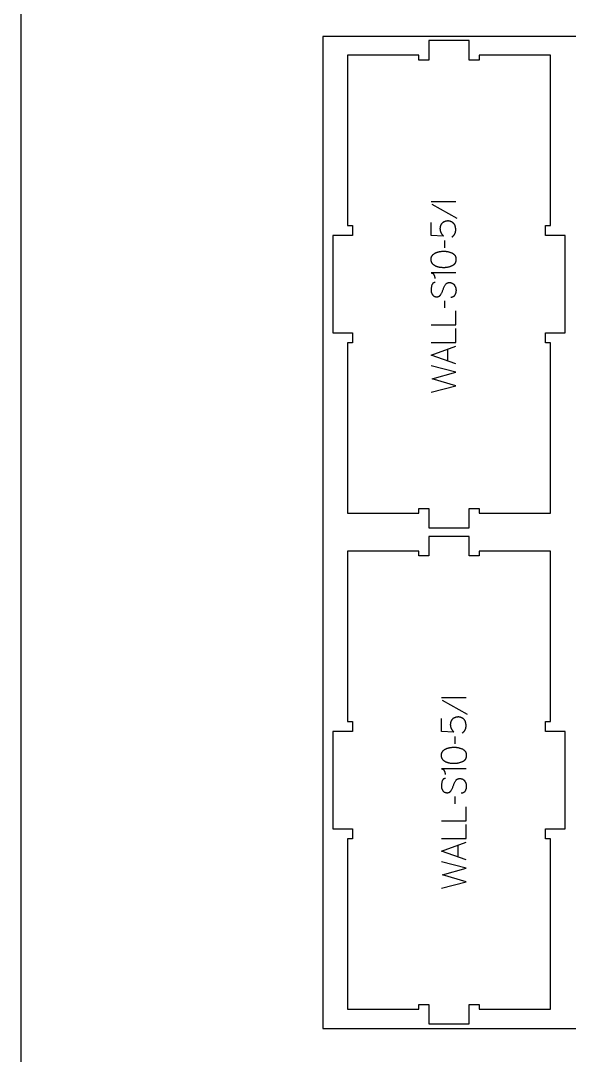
# Model space of a CAD drawing. Extents: x -7518 to -4335, y -10461 to -4867.
# Drawn here: x -7518 to -6843, y -6824 to -5552 of the extents above; entities that cross this region are included whole.
import ezdxf

# ---------------------------------------------------------------- set-up
doc = ezdxf.new("R2010")
doc.units = 0
for name, color, linetype in [('0_SHEET_SPRUCEPLY_2440X122', 1, 'CONTINUOUS'), ('1_ANYTOOL_1MMDEEP_LABELS_S', 2, 'CONTINUOUS'), ('4_ANYTOOL_CUTTHROUGH_OUTSI', 5, 'CONTINUOUS'), ('DONOTCUT', 18, 'CONTINUOUS')]:
    doc.layers.add(name, color=color, linetype=linetype)

msp = doc.modelspace()

# ---------------------------------------------------------------- linework, layer by layer
at = {"layer": '0_SHEET_SPRUCEPLY_2440X122'}
msp.add_lwpolyline([(-7146.3, -5571.2), (-7146.3, -6791.2), (-4706.3, -6791.2), (-4706.3, -5571.2)], close=True, dxfattribs=at)
at = {"layer": '1_ANYTOOL_1MMDEEP_LABELS_S'}
for points in [[(-7012.9, -5773.9), (-6982.9, -5773.9)], [(-7012.4, -5777.5), (-6981.6, -5794.6)], [(-6987.6, -5817.8), (-6987.3, -5817.6), (-6987, -5817.4), (-6986.8, -5817.2), (-6986.5, -5817), (-6986.3, -5816.7), (-6986, -5816.5), (-6985.8, -5816.3), (-6985.5, -5816), (-6985.3, -5815.8), (-6985.1, -5815.5), (-6984.9, -5815.3), (-6984.7, -5815), (-6984.5, -5814.8), (-6984.4, -5814.5), (-6984.2, -5814.2), (-6984.1, -5813.9), (-6983.9, -5813.7), (-6983.8, -5813.4), (-6983.7, -5813.1), (-6983.5, -5812.8), (-6983.4, -5812.5), (-6983.3, -5812.2), (-6983.2, -5811.9), (-6983.2, -5811.5), (-6983.1, -5811.2), (-6983, -5810.9), (-6983, -5810.6), (-6982.9, -5810.2), (-6982.9, -5809.9), (-6982.9, -5809.6), (-6982.9, -5809.2), (-6982.9, -5808.9), (-6982.9, -5808.5), (-6982.9, -5808), (-6982.9, -5807.6), (-6982.9, -5807.2), (-6983, -5806.9), (-6983, -5806.5), (-6983.1, -5806.1), (-6983.1, -5805.7), (-6983.2, -5805.4), (-6983.3, -5805), (-6983.4, -5804.7), (-6983.5, -5804.3), (-6983.6, -5804), (-6983.7, -5803.7), (-6983.8, -5803.3), (-6983.9, -5803), (-6984, -5802.9), (-6984.1, -5802.7), (-6984.1, -5802.6), (-6984.2, -5802.4), (-6984.3, -5802.3), (-6984.4, -5802.1), (-6984.5, -5802), (-6984.6, -5801.8), (-6984.7, -5801.7), (-6984.8, -5801.5), (-6984.9, -5801.4), (-6985, -5801.3), (-6985.1, -5801.1), (-6985.3, -5801), (-6985.4, -5800.9), (-6985.5, -5800.8), (-6985.6, -5800.6), (-6985.8, -5800.5), (-6985.9, -5800.4), (-6986.1, -5800.3), (-6986.2, -5800.1), (-6986.4, -5800), (-6986.5, -5799.9), (-6986.7, -5799.8), (-6986.9, -5799.7), (-6987.1, -5799.6), (-6987.2, -5799.5), (-6987.4, -5799.4), (-6987.8, -5799.2), (-6988.2, -5799), (-6988.4, -5798.9), (-6988.7, -5798.7), (-6988.9, -5798.6), (-6989.2, -5798.6), (-6989.4, -5798.5), (-6989.6, -5798.4), (-6989.9, -5798.3), (-6990.1, -5798.3), (-6990.4, -5798.2), (-6990.6, -5798.2), (-6990.9, -5798.1), (-6991.1, -5798.1), (-6991.3, -5798.1), (-6991.6, -5798), (-6991.8, -5798), (-6992, -5798), (-6992.3, -5798), (-6992.6, -5798), (-6992.8, -5798), (-6993.1, -5798.1), (-6993.3, -5798.1), (-6993.6, -5798.1), (-6993.8, -5798.1), (-6994.1, -5798.2), (-6994.3, -5798.2), (-6994.6, -5798.3), (-6994.8, -5798.3), (-6995.1, -5798.4), (-6995.3, -5798.4), (-6995.5, -5798.5), (-6995.8, -5798.6), (-6996, -5798.6), (-6996.2, -5798.7), (-6996.4, -5798.8), (-6996.6, -5798.9), (-6996.9, -5799), (-6997.1, -5799.1), (-6997.3, -5799.2), (-6997.5, -5799.3), (-6997.7, -5799.4), (-6997.9, -5799.5), (-6998.1, -5799.6), (-6998.3, -5799.7), (-6998.5, -5799.9), (-6998.7, -5800), (-6998.9, -5800.1), (-6999.1, -5800.3), (-6999.2, -5800.4), (-6999.4, -5800.6), (-6999.6, -5800.7), (-6999.8, -5800.9), (-6999.9, -5801.1), (-7000.1, -5801.2), (-7000.2, -5801.4), (-7000.4, -5801.6), (-7000.5, -5801.8), (-7000.6, -5801.9), (-7000.8, -5802.1), (-7000.9, -5802.3), (-7001, -5802.5), (-7001.1, -5802.7), (-7001.2, -5802.9), (-7001.3, -5803.1), (-7001.4, -5803.4), (-7001.5, -5803.6), (-7001.6, -5803.8), (-7001.7, -5804), (-7001.7, -5804.3), (-7001.8, -5804.5), (-7001.9, -5804.7), (-7001.9, -5805), (-7002, -5805.2), (-7002, -5805.5), (-7002.1, -5805.7), (-7002.1, -5806), (-7002.1, -5806.3), (-7002.1, -5806.5), (-7002.1, -5806.8), (-7002.2, -5807.1), (-7002.2, -5807.4), (-7002.2, -5807.7), (-7002.1, -5808.1), (-7002.1, -5808.4), (-7002.1, -5808.7), (-7002, -5809.1), (-7002, -5809.4), (-7001.9, -5809.7), (-7001.9, -5810), (-7001.8, -5810.3), (-7001.7, -5810.7), (-7001.6, -5811), (-7001.5, -5811.2), (-7001.4, -5811.5), (-7001.3, -5811.8), (-7001.2, -5812.1), (-7001, -5812.4), (-7000.9, -5812.7), (-7000.7, -5812.9), (-7000.6, -5813.2), (-7000.4, -5813.5), (-7000.2, -5813.7), (-7000, -5814), (-6999.8, -5814.3), (-6999.7, -5814.5), (-6999.4, -5814.8), (-6999.2, -5815.1), (-6999, -5815.3), (-6998.8, -5815.6), (-6998.3, -5816.1), (-6997.8, -5816.6), (-7012.9, -5815.9), (-7012.9, -5799.7)], [(-6996.8, -5822.1), (-6996.7, -5830.9)], [(-6982.9, -5861.8), (-7012.9, -5861.8), (-7012.8, -5861.9), (-7012.6, -5861.9), (-7012.5, -5861.9), (-7012.3, -5861.9), (-7012.2, -5862), (-7012, -5862), (-7011.9, -5862.1), (-7011.8, -5862.1), (-7011.7, -5862.2), (-7011.5, -5862.2), (-7011.5, -5862.3), (-7011.4, -5862.3), (-7011.3, -5862.3), (-7011.3, -5862.3), (-7011.2, -5862.4), (-7011.2, -5862.4), (-7011.1, -5862.5), (-7011.1, -5862.5), (-7011, -5862.5), (-7010.9, -5862.6), (-7010.9, -5862.6), (-7010.8, -5862.6), (-7010.8, -5862.7), (-7010.7, -5862.7), (-7010.7, -5862.8), (-7010.6, -5862.8), (-7010.6, -5862.9), (-7010.5, -5862.9), (-7010.5, -5863), (-7010.4, -5863), (-7010.4, -5863), (-7010.3, -5863.1), (-7010.3, -5863.2), (-7010.2, -5863.3), (-7010.1, -5863.4), (-7010, -5863.5), (-7009.9, -5863.7), (-7009.8, -5863.8), (-7009.8, -5863.9), (-7009.7, -5864), (-7009.6, -5864.2), (-7009.6, -5864.3), (-7009.5, -5864.5), (-7009.4, -5864.7), (-7009.3, -5865), (-7009.2, -5865.3), (-7009.1, -5865.6), (-7009, -5865.9), (-7008.9, -5866.2), (-7008.8, -5866.4), (-7008.8, -5866.7), (-7008.7, -5867), (-7008.7, -5867.2), (-7008.6, -5867.5), (-7008.6, -5867.8), (-7008.6, -5868), (-7008.6, -5868.3), (-7008.5, -5868.6), (-7008.5, -5868.8)], [(-7008.3, -5873.7), (-7008.5, -5873.7), (-7008.6, -5873.7), (-7008.7, -5873.7), (-7008.7, -5873.7), (-7008.8, -5873.7), (-7008.9, -5873.7), (-7009, -5873.8), (-7009.1, -5873.8), (-7009.2, -5873.8), (-7009.3, -5873.8), (-7009.4, -5873.8), (-7009.4, -5873.8), (-7009.5, -5873.9), (-7009.6, -5873.9), (-7009.7, -5873.9), (-7009.8, -5873.9), (-7009.8, -5874), (-7009.9, -5874), (-7010, -5874), (-7010.1, -5874.1), (-7010.1, -5874.1), (-7010.2, -5874.1), (-7010.3, -5874.2), (-7010.3, -5874.2), (-7010.4, -5874.3), (-7010.5, -5874.3), (-7010.5, -5874.3), (-7010.6, -5874.4), (-7010.7, -5874.4), (-7010.7, -5874.5), (-7010.8, -5874.5), (-7010.9, -5874.6), (-7010.9, -5874.6), (-7011, -5874.7), (-7011, -5874.7), (-7011.1, -5874.8), (-7011.2, -5874.9), (-7011.2, -5874.9), (-7011.3, -5875), (-7011.3, -5875.1), (-7011.4, -5875.1), (-7011.4, -5875.2), (-7011.5, -5875.3), (-7011.5, -5875.3), (-7011.6, -5875.4), (-7011.6, -5875.5), (-7011.7, -5875.6), (-7011.7, -5875.6), (-7011.8, -5875.7), (-7011.8, -5875.8), (-7011.8, -5875.9), (-7011.9, -5876), (-7012, -5876.2), (-7012.1, -5876.4), (-7012.1, -5876.6), (-7012.2, -5876.8), (-7012.3, -5877), (-7012.5, -5877.8), (-7012.7, -5878.6), (-7012.8, -5879.4), (-7013, -5880.2), (-7013, -5880.5), (-7013.1, -5880.9), (-7013.1, -5881.3), (-7013.2, -5881.7), (-7013.2, -5882), (-7013.2, -5882.4), (-7013.2, -5882.7), (-7013.2, -5883.1), (-7013.2, -5883.3), (-7013.2, -5883.5), (-7013.2, -5883.7), (-7013.2, -5883.9), (-7013.2, -5884.1), (-7013.1, -5884.2), (-7013.1, -5884.4), (-7013.1, -5884.6), (-7013.1, -5884.8), (-7013, -5885), (-7013, -5885.2), (-7013, -5885.4), (-7012.9, -5885.5), (-7012.9, -5885.7), (-7012.8, -5885.9), (-7012.8, -5886.1), (-7012.7, -5886.2), (-7012.6, -5886.4), (-7012.6, -5886.6), (-7012.5, -5886.8), (-7012.4, -5886.9), (-7012.4, -5887.1), (-7012.3, -5887.3), (-7012.2, -5887.4), (-7012.1, -5887.6), (-7012, -5887.8), (-7011.9, -5887.9), (-7011.8, -5888.1), (-7011.7, -5888.2), (-7011.6, -5888.4), (-7011.5, -5888.6), (-7011.4, -5888.7), (-7011.3, -5888.9), (-7011.2, -5889), (-7011, -5889.2), (-7010.9, -5889.3), (-7010.8, -5889.4), (-7010.7, -5889.6), (-7010.5, -5889.7), (-7010.4, -5889.8), (-7010.2, -5889.9), (-7010.1, -5890), (-7010, -5890.1), (-7009.8, -5890.2), (-7009.7, -5890.3), (-7009.5, -5890.4), (-7009.3, -5890.5), (-7009.2, -5890.6), (-7009, -5890.6), (-7008.8, -5890.7), (-7008.7, -5890.8), (-7008.5, -5890.8), (-7008.3, -5890.9), (-7008.1, -5891), (-7008, -5891), (-7007.8, -5891), (-7007.6, -5891.1), (-7007.4, -5891.1), (-7007.2, -5891.1), (-7007, -5891.2), (-7006.8, -5891.2), (-7006.6, -5891.2), (-7006.4, -5891.2), (-7006.2, -5891.2), (-7006, -5891.2), (-7005.8, -5891.2), (-7005.5, -5891.2), (-7005.3, -5891.2), (-7005.1, -5891.1), (-7004.9, -5891.1), (-7004.8, -5891.1), (-7004.6, -5891), (-7004.4, -5891), (-7004.2, -5890.9), (-7004, -5890.9), (-7003.8, -5890.8), (-7003.8, -5890.8), (-7003.7, -5890.7), (-7003.6, -5890.7), (-7003.5, -5890.7), (-7003.4, -5890.6), (-7003.3, -5890.6), (-7003.3, -5890.5), (-7003.2, -5890.5), (-7003.1, -5890.4), (-7003, -5890.4), (-7003, -5890.4), (-7002.9, -5890.3), (-7002.8, -5890.3), (-7002.7, -5890.2), (-7002.7, -5890.1), (-7002.6, -5890.1), (-7002.5, -5890), (-7002.4, -5890), (-7002.4, -5889.9), (-7002.3, -5889.9), (-7002.2, -5889.8), (-7002.2, -5889.7), (-7002.1, -5889.7), (-7002, -5889.6), (-7001.9, -5889.5), (-7001.8, -5889.3), (-7001.7, -5889.2), (-7001.6, -5889), (-7001.4, -5888.9), (-7001.3, -5888.7), (-7001.2, -5888.5), (-7001.1, -5888.4), (-7000.7, -5887.7), (-7000.4, -5886.9), (-7000, -5886.2), (-6999.6, -5885.4), (-6999.3, -5884.6), (-6999, -5883.8), (-6998.6, -5883), (-6998.3, -5882.2), (-6998, -5881.4), (-6997.7, -5880.6), (-6997.3, -5879.8), (-6997, -5879), (-6996.6, -5878.3), (-6996.2, -5877.5), (-6995.8, -5876.8), (-6995.4, -5876.2), (-6995.3, -5876), (-6995.2, -5875.8), (-6995, -5875.7), (-6995, -5875.6), (-6994.9, -5875.5), (-6994.9, -5875.5), (-6994.8, -5875.4), (-6994.7, -5875.3), (-6994.7, -5875.2), (-6994.6, -5875.2), (-6994.5, -5875.1), (-6994.5, -5875.1), (-6994.4, -5875), (-6994.3, -5874.9), (-6994.3, -5874.9), (-6994.2, -5874.8), (-6994.1, -5874.8), (-6994, -5874.7), (-6994, -5874.7), (-6993.9, -5874.6), (-6993.8, -5874.5), (-6993.7, -5874.5), (-6993.7, -5874.5), (-6993.6, -5874.4), (-6993.5, -5874.4), (-6993.4, -5874.3), (-6993.3, -5874.3), (-6993.2, -5874.2), (-6993.2, -5874.2), (-6993.1, -5874.2), (-6993, -5874.1), (-6992.9, -5874.1), (-6992.8, -5874.1), (-6992.7, -5874), (-6992.6, -5874), (-6992.5, -5874), (-6992.5, -5873.9), (-6992.3, -5873.9), (-6992.1, -5873.9), (-6991.9, -5873.8), (-6991.7, -5873.8), (-6991.5, -5873.8), (-6991.3, -5873.7), (-6991.1, -5873.7), (-6990.8, -5873.7), (-6990.6, -5873.7), (-6990.4, -5873.7), (-6990.2, -5873.7), (-6989.9, -5873.8), (-6989.7, -5873.8), (-6989.5, -5873.8), (-6989.3, -5873.8), (-6989, -5873.9), (-6988.8, -5873.9), (-6988.6, -5874), (-6988.4, -5874), (-6988.2, -5874.1), (-6988, -5874.1), (-6987.8, -5874.2), (-6987.6, -5874.3), (-6987.4, -5874.3), (-6987.2, -5874.4), (-6987, -5874.5), (-6986.9, -5874.6), (-6986.7, -5874.7), (-6986.5, -5874.8), (-6986.3, -5874.9), (-6986.2, -5875), (-6986, -5875.1), (-6985.9, -5875.3), (-6985.7, -5875.4), (-6985.6, -5875.5), (-6985.4, -5875.6), (-6985.3, -5875.8), (-6985.1, -5875.9), (-6985, -5876.1), (-6984.9, -5876.2), (-6984.7, -5876.4), (-6984.6, -5876.6), (-6984.5, -5876.7), (-6984.4, -5876.9), (-6984.2, -5877.3), (-6984, -5877.6), (-6983.8, -5878), (-6983.6, -5878.4), (-6983.4, -5878.8), (-6983.3, -5879.1), (-6983.2, -5879.3), (-6983.1, -5879.5), (-6983.1, -5879.7), (-6983, -5879.9), (-6983, -5880.1), (-6982.9, -5880.3), (-6982.9, -5880.5), (-6982.8, -5880.7), (-6982.8, -5880.9), (-6982.7, -5881.1), (-6982.7, -5881.3), (-6982.7, -5881.5), (-6982.6, -5881.7), (-6982.6, -5881.9), (-6982.6, -5882.3), (-6982.5, -5882.7), (-6982.5, -5883.1), (-6982.5, -5883.5), (-6982.5, -5883.9), (-6982.6, -5884.3), (-6982.6, -5884.7), (-6982.7, -5885.1), (-6982.7, -5885.5), (-6982.8, -5885.9), (-6982.9, -5886.3), (-6983, -5886.7), (-6983.1, -5887), (-6983.2, -5887.4), (-6983.4, -5887.8), (-6983.5, -5888.1), (-6983.7, -5888.5), (-6983.9, -5888.8), (-6984.1, -5889.2), (-6984.2, -5889.4), (-6984.3, -5889.5), (-6984.4, -5889.7), (-6984.5, -5889.8), (-6984.6, -5890), (-6984.7, -5890.1), (-6984.8, -5890.3), (-6985, -5890.4), (-6985.1, -5890.5), (-6985.2, -5890.6), (-6985.3, -5890.7), (-6985.5, -5890.9), (-6985.5, -5890.9), (-6985.6, -5891), (-6985.7, -5891), (-6985.7, -5891.1), (-6985.8, -5891.1), (-6985.9, -5891.2), (-6986, -5891.2), (-6986, -5891.2), (-6986.1, -5891.3), (-6986.2, -5891.3), (-6986.3, -5891.4), (-6986.3, -5891.4), (-6986.4, -5891.4), (-6986.5, -5891.5), (-6986.6, -5891.5), (-6986.6, -5891.5), (-6986.7, -5891.6), (-6986.8, -5891.6), (-6986.9, -5891.6), (-6987, -5891.7), (-6987.1, -5891.7), (-6987.3, -5891.8), (-6987.5, -5891.8), (-6987.6, -5891.8), (-6987.8, -5891.9), (-6988, -5891.9), (-6988.2, -5891.9), (-6988.4, -5891.9), (-6988.5, -5891.9), (-6988.7, -5891.9)], [(-6996.8, -5896), (-6996.7, -5904.7)], [(-7012.9, -5925.7), (-6982.9, -5925.7), (-6982.9, -5908.6)], [(-7012.9, -5947.5), (-6982.9, -5947.5), (-6982.9, -5930.4)], [(-6982.9, -5973.7), (-7012.9, -5962.9), (-6982.9, -5951.8)], [(-6992.4, -5970.3), (-6992.4, -5955.4)], [(-7012.9, -6008.5), (-6982.9, -6000.7), (-7012, -5992.3), (-6982.9, -5983.8), (-7012.9, -5976.3)], [(-7000.2, -6383.9), (-6970.2, -6383.9)], [(-6999.7, -6387.5), (-6968.9, -6404.6)], [(-6974.9, -6427.8), (-6974.6, -6427.6), (-6974.4, -6427.4), (-6974.1, -6427.2), (-6973.8, -6427), (-6973.6, -6426.7), (-6973.3, -6426.5), (-6973.1, -6426.3), (-6972.8, -6426), (-6972.6, -6425.8), (-6972.4, -6425.5), (-6972.2, -6425.3), (-6972, -6425), (-6971.8, -6424.8), (-6971.7, -6424.5), (-6971.5, -6424.2), (-6971.4, -6423.9), (-6971.2, -6423.7), (-6971.1, -6423.4), (-6971, -6423.1), (-6970.8, -6422.8), (-6970.7, -6422.5), (-6970.6, -6422.2), (-6970.5, -6421.9), (-6970.5, -6421.5), (-6970.4, -6421.2), (-6970.3, -6420.9), (-6970.3, -6420.6), (-6970.2, -6420.2), (-6970.2, -6419.9), (-6970.2, -6419.6), (-6970.2, -6419.2), (-6970.2, -6418.9), (-6970.2, -6418.5), (-6970.2, -6418), (-6970.2, -6417.6), (-6970.2, -6417.2), (-6970.3, -6416.9), (-6970.3, -6416.5), (-6970.4, -6416.1), (-6970.4, -6415.7), (-6970.5, -6415.4), (-6970.6, -6415), (-6970.7, -6414.7), (-6970.8, -6414.3), (-6970.9, -6414), (-6971, -6413.7), (-6971.1, -6413.3), (-6971.2, -6413), (-6971.3, -6412.9), (-6971.4, -6412.7), (-6971.4, -6412.6), (-6971.5, -6412.4), (-6971.6, -6412.3), (-6971.7, -6412.1), (-6971.8, -6412), (-6971.9, -6411.8), (-6972, -6411.7), (-6972.1, -6411.5), (-6972.2, -6411.4), (-6972.3, -6411.3), (-6972.4, -6411.1), (-6972.6, -6411), (-6972.7, -6410.9), (-6972.8, -6410.8), (-6972.9, -6410.6), (-6973.1, -6410.5), (-6973.2, -6410.4), (-6973.4, -6410.3), (-6973.5, -6410.1), (-6973.7, -6410), (-6973.8, -6409.9), (-6974, -6409.8), (-6974.2, -6409.7), (-6974.4, -6409.6), (-6974.5, -6409.5), (-6974.7, -6409.4), (-6975.1, -6409.2), (-6975.5, -6409), (-6975.7, -6408.9), (-6976, -6408.7), (-6976.2, -6408.6), (-6976.5, -6408.6), (-6976.7, -6408.5), (-6977, -6408.4), (-6977.2, -6408.3), (-6977.4, -6408.3), (-6977.7, -6408.2), (-6977.9, -6408.2), (-6978.2, -6408.1), (-6978.4, -6408.1), (-6978.6, -6408.1), (-6978.9, -6408), (-6979.1, -6408), (-6979.3, -6408), (-6979.6, -6408), (-6979.9, -6408), (-6980.1, -6408), (-6980.4, -6408.1), (-6980.6, -6408.1), (-6980.9, -6408.1), (-6981.2, -6408.1), (-6981.4, -6408.2), (-6981.6, -6408.2), (-6981.9, -6408.3), (-6982.1, -6408.3), (-6982.4, -6408.4), (-6982.6, -6408.4), (-6982.8, -6408.5), (-6983.1, -6408.6), (-6983.3, -6408.6), (-6983.5, -6408.7), (-6983.7, -6408.8), (-6983.9, -6408.9), (-6984.2, -6409), (-6984.4, -6409.1), (-6984.6, -6409.2), (-6984.8, -6409.3), (-6985, -6409.4), (-6985.2, -6409.5), (-6985.4, -6409.6), (-6985.6, -6409.7), (-6985.8, -6409.9), (-6986, -6410), (-6986.2, -6410.1), (-6986.4, -6410.3), (-6986.5, -6410.4), (-6986.7, -6410.6), (-6986.9, -6410.7), (-6987.1, -6410.9), (-6987.2, -6411.1), (-6987.4, -6411.2), (-6987.5, -6411.4), (-6987.7, -6411.6), (-6987.8, -6411.8), (-6988, -6411.9), (-6988.1, -6412.1), (-6988.2, -6412.3), (-6988.3, -6412.5), (-6988.4, -6412.7), (-6988.5, -6412.9), (-6988.6, -6413.1), (-6988.7, -6413.4), (-6988.8, -6413.6), (-6988.9, -6413.8), (-6989, -6414), (-6989, -6414.3), (-6989.1, -6414.5), (-6989.2, -6414.7), (-6989.2, -6415), (-6989.3, -6415.2), (-6989.3, -6415.5), (-6989.4, -6415.7), (-6989.4, -6416), (-6989.4, -6416.3), (-6989.4, -6416.5), (-6989.4, -6416.8), (-6989.5, -6417.1), (-6989.5, -6417.4), (-6989.5, -6417.7), (-6989.4, -6418.1), (-6989.4, -6418.4), (-6989.4, -6418.7), (-6989.3, -6419.1), (-6989.3, -6419.4), (-6989.2, -6419.7), (-6989.2, -6420), (-6989.1, -6420.3), (-6989, -6420.7), (-6988.9, -6421), (-6988.8, -6421.2), (-6988.7, -6421.5), (-6988.6, -6421.8), (-6988.5, -6422.1), (-6988.3, -6422.4), (-6988.2, -6422.7), (-6988, -6422.9), (-6987.9, -6423.2), (-6987.7, -6423.5), (-6987.5, -6423.7), (-6987.3, -6424), (-6987.2, -6424.3), (-6987, -6424.5), (-6986.8, -6424.8), (-6986.5, -6425.1), (-6986.3, -6425.3), (-6986.1, -6425.6), (-6985.6, -6426.1), (-6985.1, -6426.6), (-7000.2, -6425.9), (-7000.2, -6409.7)], [(-6984.1, -6432.1), (-6984, -6440.9)], [(-6970.2, -6471.8), (-7000.2, -6471.8), (-7000.1, -6471.9), (-6999.9, -6471.9), (-6999.8, -6471.9), (-6999.6, -6471.9), (-6999.5, -6472), (-6999.4, -6472), (-6999.2, -6472.1), (-6999.1, -6472.1), (-6999, -6472.2), (-6998.8, -6472.2), (-6998.8, -6472.3), (-6998.7, -6472.3), (-6998.7, -6472.3), (-6998.6, -6472.3), (-6998.5, -6472.4), (-6998.5, -6472.4), (-6998.4, -6472.5), (-6998.4, -6472.5), (-6998.3, -6472.5), (-6998.2, -6472.6), (-6998.2, -6472.6), (-6998.1, -6472.6), (-6998.1, -6472.7), (-6998, -6472.7), (-6998, -6472.8), (-6997.9, -6472.8), (-6997.9, -6472.9), (-6997.8, -6472.9), (-6997.8, -6473), (-6997.7, -6473), (-6997.7, -6473), (-6997.6, -6473.1), (-6997.6, -6473.2), (-6997.5, -6473.3), (-6997.4, -6473.4), (-6997.3, -6473.5), (-6997.2, -6473.7), (-6997.1, -6473.8), (-6997.1, -6473.9), (-6997, -6474), (-6996.9, -6474.2), (-6996.9, -6474.3), (-6996.8, -6474.5), (-6996.7, -6474.7), (-6996.6, -6475), (-6996.5, -6475.3), (-6996.4, -6475.6), (-6996.3, -6475.9), (-6996.2, -6476.2), (-6996.1, -6476.4), (-6996.1, -6476.7), (-6996, -6477), (-6996, -6477.2), (-6995.9, -6477.5), (-6995.9, -6477.8), (-6995.9, -6478), (-6995.9, -6478.3), (-6995.8, -6478.6), (-6995.8, -6478.8)], [(-6995.6, -6483.7), (-6995.8, -6483.7), (-6995.9, -6483.7), (-6996, -6483.7), (-6996, -6483.7), (-6996.1, -6483.7), (-6996.2, -6483.7), (-6996.3, -6483.8), (-6996.4, -6483.8), (-6996.5, -6483.8), (-6996.6, -6483.8), (-6996.7, -6483.8), (-6996.7, -6483.8), (-6996.8, -6483.9), (-6996.9, -6483.9), (-6997, -6483.9), (-6997.1, -6483.9), (-6997.1, -6484), (-6997.2, -6484), (-6997.3, -6484), (-6997.4, -6484.1), (-6997.4, -6484.1), (-6997.5, -6484.1), (-6997.6, -6484.2), (-6997.6, -6484.2), (-6997.7, -6484.3), (-6997.8, -6484.3), (-6997.8, -6484.3), (-6997.9, -6484.4), (-6998, -6484.4), (-6998, -6484.5), (-6998.1, -6484.5), (-6998.2, -6484.6), (-6998.2, -6484.6), (-6998.3, -6484.7), (-6998.3, -6484.7), (-6998.4, -6484.8), (-6998.5, -6484.9), (-6998.5, -6484.9), (-6998.6, -6485), (-6998.6, -6485.1), (-6998.7, -6485.1), (-6998.7, -6485.2), (-6998.8, -6485.3), (-6998.8, -6485.3), (-6998.9, -6485.4), (-6998.9, -6485.5), (-6999, -6485.6), (-6999, -6485.6), (-6999.1, -6485.7), (-6999.1, -6485.8), (-6999.1, -6485.9), (-6999.2, -6486), (-6999.3, -6486.2), (-6999.4, -6486.4), (-6999.4, -6486.6), (-6999.5, -6486.8), (-6999.6, -6487), (-6999.8, -6487.8), (-7000, -6488.6), (-7000.1, -6489.4), (-7000.3, -6490.2), (-7000.3, -6490.5), (-7000.4, -6490.9), (-7000.4, -6491.3), (-7000.5, -6491.7), (-7000.5, -6492), (-7000.5, -6492.4), (-7000.5, -6492.7), (-7000.5, -6493.1), (-7000.5, -6493.3), (-7000.5, -6493.5), (-7000.5, -6493.7), (-7000.5, -6493.9), (-7000.5, -6494.1), (-7000.5, -6494.2), (-7000.4, -6494.4), (-7000.4, -6494.6), (-7000.4, -6494.8), (-7000.3, -6495), (-7000.3, -6495.2), (-7000.3, -6495.4), (-7000.2, -6495.5), (-7000.2, -6495.7), (-7000.1, -6495.9), (-7000.1, -6496.1), (-7000, -6496.2), (-6999.9, -6496.4), (-6999.9, -6496.6), (-6999.8, -6496.8), (-6999.7, -6496.9), (-6999.7, -6497.1), (-6999.6, -6497.3), (-6999.5, -6497.4), (-6999.4, -6497.6), (-6999.3, -6497.8), (-6999.2, -6497.9), (-6999.1, -6498.1), (-6999, -6498.2), (-6998.9, -6498.4), (-6998.8, -6498.6), (-6998.7, -6498.7), (-6998.6, -6498.9), (-6998.5, -6499), (-6998.3, -6499.2), (-6998.2, -6499.3), (-6998.1, -6499.4), (-6998, -6499.6), (-6997.8, -6499.7), (-6997.7, -6499.8), (-6997.5, -6499.9), (-6997.4, -6500), (-6997.3, -6500.1), (-6997.1, -6500.2), (-6997, -6500.3), (-6996.8, -6500.4), (-6996.6, -6500.5), (-6996.5, -6500.6), (-6996.3, -6500.6), (-6996.1, -6500.7), (-6996, -6500.8), (-6995.8, -6500.8), (-6995.6, -6500.9), (-6995.4, -6501), (-6995.3, -6501), (-6995.1, -6501), (-6994.9, -6501.1), (-6994.7, -6501.1), (-6994.5, -6501.1), (-6994.3, -6501.2), (-6994.1, -6501.2), (-6993.9, -6501.2), (-6993.7, -6501.2), (-6993.5, -6501.2), (-6993.3, -6501.2), (-6993.1, -6501.2), (-6992.9, -6501.2), (-6992.6, -6501.2), (-6992.4, -6501.1), (-6992.3, -6501.1), (-6992.1, -6501.1), (-6991.9, -6501), (-6991.7, -6501), (-6991.5, -6500.9), (-6991.3, -6500.9), (-6991.1, -6500.8), (-6991.1, -6500.8), (-6991, -6500.7), (-6990.9, -6500.7), (-6990.8, -6500.7), (-6990.7, -6500.6), (-6990.6, -6500.6), (-6990.6, -6500.5), (-6990.5, -6500.5), (-6990.4, -6500.4), (-6990.3, -6500.4), (-6990.3, -6500.4), (-6990.2, -6500.3), (-6990.1, -6500.3), (-6990, -6500.2), (-6990, -6500.1), (-6989.9, -6500.1), (-6989.8, -6500), (-6989.7, -6500), (-6989.7, -6499.9), (-6989.6, -6499.9), (-6989.5, -6499.8), (-6989.5, -6499.7), (-6989.4, -6499.7), (-6989.3, -6499.6), (-6989.2, -6499.5), (-6989.1, -6499.3), (-6989, -6499.2), (-6988.9, -6499), (-6988.7, -6498.9), (-6988.6, -6498.7), (-6988.5, -6498.5), (-6988.4, -6498.4), (-6988, -6497.7), (-6987.7, -6496.9), (-6987.3, -6496.2), (-6986.9, -6495.4), (-6986.6, -6494.6), (-6986.3, -6493.8), (-6985.9, -6493), (-6985.6, -6492.2), (-6985.3, -6491.4), (-6985, -6490.6), (-6984.6, -6489.8), (-6984.3, -6489), (-6983.9, -6488.3), (-6983.5, -6487.5), (-6983.1, -6486.8), (-6982.7, -6486.2), (-6982.6, -6486), (-6982.5, -6485.8), (-6982.3, -6485.7), (-6982.3, -6485.6), (-6982.2, -6485.5), (-6982.2, -6485.5), (-6982.1, -6485.4), (-6982, -6485.3), (-6982, -6485.2), (-6981.9, -6485.2), (-6981.8, -6485.1), (-6981.8, -6485.1), (-6981.7, -6485), (-6981.6, -6484.9), (-6981.6, -6484.9), (-6981.5, -6484.8), (-6981.4, -6484.8), (-6981.3, -6484.7), (-6981.3, -6484.7), (-6981.2, -6484.6), (-6981.1, -6484.5), (-6981, -6484.5), (-6981, -6484.5), (-6980.9, -6484.4), (-6980.8, -6484.4), (-6980.7, -6484.3), (-6980.6, -6484.3), (-6980.6, -6484.2), (-6980.5, -6484.2), (-6980.4, -6484.2), (-6980.3, -6484.1), (-6980.2, -6484.1), (-6980.1, -6484.1), (-6980, -6484), (-6979.9, -6484), (-6979.8, -6484), (-6979.8, -6483.9), (-6979.6, -6483.9), (-6979.4, -6483.9), (-6979.2, -6483.8), (-6979, -6483.8), (-6978.8, -6483.8), (-6978.6, -6483.7), (-6978.4, -6483.7), (-6978.1, -6483.7), (-6977.9, -6483.7), (-6977.7, -6483.7), (-6977.5, -6483.7), (-6977.2, -6483.8), (-6977, -6483.8), (-6976.8, -6483.8), (-6976.6, -6483.8), (-6976.3, -6483.9), (-6976.1, -6483.9), (-6975.9, -6484), (-6975.7, -6484), (-6975.5, -6484.1), (-6975.3, -6484.1), (-6975.1, -6484.2), (-6974.9, -6484.3), (-6974.7, -6484.3), (-6974.5, -6484.4), (-6974.3, -6484.5), (-6974.2, -6484.6), (-6974, -6484.7), (-6973.8, -6484.8), (-6973.7, -6484.9), (-6973.5, -6485), (-6973.3, -6485.1), (-6973.2, -6485.3), (-6973, -6485.4), (-6972.9, -6485.5), (-6972.7, -6485.6), (-6972.6, -6485.8), (-6972.4, -6485.9), (-6972.3, -6486.1), (-6972.2, -6486.2), (-6972.1, -6486.4), (-6971.9, -6486.6), (-6971.8, -6486.7), (-6971.7, -6486.9), (-6971.5, -6487.3), (-6971.3, -6487.6), (-6971.1, -6488), (-6970.9, -6488.4), (-6970.7, -6488.8), (-6970.6, -6489.1), (-6970.5, -6489.3), (-6970.4, -6489.5), (-6970.4, -6489.7), (-6970.3, -6489.9), (-6970.3, -6490.1), (-6970.2, -6490.3), (-6970.2, -6490.5), (-6970.1, -6490.7), (-6970.1, -6490.9), (-6970, -6491.1), (-6970, -6491.3), (-6970, -6491.5), (-6969.9, -6491.7), (-6969.9, -6491.9), (-6969.9, -6492.3), (-6969.8, -6492.7), (-6969.8, -6493.1), (-6969.8, -6493.5), (-6969.8, -6493.9), (-6969.9, -6494.3), (-6969.9, -6494.7), (-6970, -6495.1), (-6970, -6495.5), (-6970.1, -6495.9), (-6970.2, -6496.3), (-6970.3, -6496.7), (-6970.4, -6497), (-6970.5, -6497.4), (-6970.7, -6497.8), (-6970.8, -6498.1), (-6971, -6498.5), (-6971.2, -6498.8), (-6971.4, -6499.2), (-6971.5, -6499.4), (-6971.6, -6499.5), (-6971.7, -6499.7), (-6971.8, -6499.8), (-6971.9, -6500), (-6972, -6500.1), (-6972.1, -6500.3), (-6972.3, -6500.4), (-6972.4, -6500.5), (-6972.5, -6500.6), (-6972.6, -6500.7), (-6972.8, -6500.9), (-6972.8, -6500.9), (-6972.9, -6501), (-6973, -6501), (-6973, -6501.1), (-6973.1, -6501.1), (-6973.2, -6501.2), (-6973.3, -6501.2), (-6973.3, -6501.2), (-6973.4, -6501.3), (-6973.5, -6501.3), (-6973.6, -6501.4), (-6973.6, -6501.4), (-6973.7, -6501.4), (-6973.8, -6501.5), (-6973.9, -6501.5), (-6973.9, -6501.5), (-6974, -6501.6), (-6974.1, -6501.6), (-6974.2, -6501.6), (-6974.3, -6501.7), (-6974.4, -6501.7), (-6974.6, -6501.8), (-6974.8, -6501.8), (-6974.9, -6501.8), (-6975.1, -6501.9), (-6975.3, -6501.9), (-6975.5, -6501.9), (-6975.7, -6501.9), (-6975.9, -6501.9), (-6976, -6501.9)], [(-6984.1, -6506), (-6984, -6514.7)], [(-7000.2, -6535.7), (-6970.2, -6535.7), (-6970.2, -6518.6)], [(-7000.2, -6557.5), (-6970.2, -6557.5), (-6970.2, -6540.4)], [(-6970.2, -6583.7), (-7000.2, -6572.9), (-6970.2, -6561.8)], [(-6979.7, -6580.3), (-6979.7, -6565.4)], [(-7000.2, -6618.5), (-6970.2, -6610.7), (-6999.3, -6602.3), (-6970.2, -6593.8), (-7000.2, -6586.3)]]:
    msp.add_lwpolyline(points, dxfattribs=at)
for points in [[(-7013.1, -5845.3), (-7013.1, -5845), (-7013.1, -5844.6), (-7013.1, -5844.4), (-7013.1, -5844.2), (-7013.1, -5844.1), (-7013, -5843.9), (-7013, -5843.7), (-7013, -5843.6), (-7012.9, -5843.4), (-7012.9, -5843.2), (-7012.9, -5843.1), (-7012.8, -5842.9), (-7012.8, -5842.8), (-7012.7, -5842.6), (-7012.7, -5842.4), (-7012.6, -5842.3), (-7012.6, -5842.1), (-7012.5, -5842), (-7012.5, -5841.8), (-7012.4, -5841.7), (-7012.3, -5841.6), (-7012.3, -5841.4), (-7012.2, -5841.3), (-7012.1, -5841.1), (-7012, -5841), (-7012, -5840.9), (-7011.9, -5840.7), (-7011.8, -5840.6), (-7011.7, -5840.5), (-7011.6, -5840.4), (-7011.4, -5840.1), (-7011.2, -5839.9), (-7011, -5839.7), (-7010.8, -5839.4), (-7010.6, -5839.2), (-7010.3, -5839), (-7010.1, -5838.8), (-7009.9, -5838.6), (-7009.6, -5838.4), (-7009.4, -5838.2), (-7009.1, -5838), (-7008.9, -5837.9), (-7008.6, -5837.7), (-7008.3, -5837.5), (-7008, -5837.4), (-7007.7, -5837.2), (-7007.5, -5837.1), (-7007.2, -5837), (-7006.9, -5836.8), (-7006.6, -5836.7), (-7006.2, -5836.6), (-7005.9, -5836.5), (-7005.6, -5836.4), (-7005.3, -5836.3), (-7005, -5836.2), (-7004.7, -5836.1), (-7004.3, -5836), (-7004, -5835.9), (-7003.7, -5835.8), (-7003.3, -5835.8), (-7002.7, -5835.6), (-7002, -5835.5), (-7001.3, -5835.4), (-7000.7, -5835.4), (-7000, -5835.3), (-6999.4, -5835.2), (-6998.7, -5835.2), (-6998.1, -5835.2), (-6997.5, -5835.2), (-6996.9, -5835.2), (-6996.3, -5835.2), (-6995.6, -5835.3), (-6995, -5835.3), (-6994.4, -5835.4), (-6993.8, -5835.5), (-6993.2, -5835.6), (-6992.5, -5835.7), (-6991.9, -5835.9), (-6991.3, -5836), (-6990.7, -5836.2), (-6990.1, -5836.4), (-6989.4, -5836.6), (-6988.8, -5836.8), (-6988.2, -5837), (-6987.6, -5837.3), (-6987.3, -5837.4), (-6987, -5837.6), (-6986.7, -5837.7), (-6986.6, -5837.8), (-6986.4, -5837.9), (-6986.3, -5838), (-6986.2, -5838.1), (-6986, -5838.1), (-6985.9, -5838.2), (-6985.8, -5838.3), (-6985.6, -5838.4), (-6985.5, -5838.5), (-6985.4, -5838.6), (-6985.3, -5838.7), (-6985.2, -5838.8), (-6985.1, -5838.9), (-6985, -5839), (-6984.9, -5839.1), (-6984.8, -5839.2), (-6984.7, -5839.3), (-6984.6, -5839.4), (-6984.5, -5839.5), (-6984.4, -5839.7), (-6984.3, -5839.8), (-6984.2, -5839.9), (-6984.1, -5840), (-6984, -5840.1), (-6983.9, -5840.2), (-6983.9, -5840.4), (-6983.8, -5840.5), (-6983.7, -5840.6), (-6983.6, -5840.8), (-6983.6, -5840.9), (-6983.5, -5841), (-6983.4, -5841.2), (-6983.4, -5841.3), (-6983.3, -5841.4), (-6983.3, -5841.6), (-6983.2, -5841.7), (-6983.1, -5841.9), (-6983.1, -5842), (-6983, -5842.2), (-6983, -5842.3), (-6983, -5842.5), (-6982.9, -5842.6), (-6982.8, -5842.9), (-6982.8, -5843.3), (-6982.7, -5843.6), (-6982.7, -5843.9), (-6982.7, -5844.3), (-6982.6, -5844.6), (-6982.6, -5845), (-6982.6, -5845.3), (-6982.6, -5845.7), (-6982.6, -5846.1), (-6982.7, -5846.4), (-6982.7, -5846.7), (-6982.7, -5847.1), (-6982.8, -5847.4), (-6982.9, -5847.7), (-6982.9, -5847.9), (-6982.9, -5848), (-6983, -5848.2), (-6983, -5848.3), (-6983.1, -5848.5), (-6983.1, -5848.6), (-6983.2, -5848.8), (-6983.2, -5848.9), (-6983.3, -5849.1), (-6983.3, -5849.2), (-6983.4, -5849.4), (-6983.4, -5849.5), (-6983.5, -5849.6), (-6983.6, -5849.8), (-6983.6, -5849.9), (-6983.7, -5850), (-6983.8, -5850.1), (-6983.9, -5850.3), (-6983.9, -5850.4), (-6984, -5850.5), (-6984.1, -5850.6), (-6984.2, -5850.8), (-6984.3, -5850.9), (-6984.4, -5851), (-6984.5, -5851.1), (-6984.6, -5851.2), (-6984.7, -5851.3), (-6984.8, -5851.4), (-6984.9, -5851.5), (-6985, -5851.6), (-6985.1, -5851.7), (-6985.2, -5851.8), (-6985.3, -5851.9), (-6985.4, -5852), (-6985.6, -5852.1), (-6985.7, -5852.2), (-6985.8, -5852.3), (-6985.9, -5852.4), (-6986.1, -5852.5), (-6986.2, -5852.6), (-6986.3, -5852.6), (-6986.5, -5852.7), (-6986.6, -5852.8), (-6986.7, -5852.9), (-6987, -5853), (-6987.3, -5853.2), (-6987.6, -5853.3), (-6988.3, -5853.6), (-6988.9, -5853.8), (-6989.5, -5854), (-6990.1, -5854.2), (-6990.7, -5854.4), (-6991.4, -5854.6), (-6992, -5854.7), (-6992.6, -5854.9), (-6993.2, -5855), (-6993.8, -5855.1), (-6994.5, -5855.2), (-6995.1, -5855.3), (-6995.7, -5855.3), (-6996.3, -5855.4), (-6996.9, -5855.4), (-6997.5, -5855.4), (-6998.1, -5855.4), (-6998.8, -5855.4), (-6999.4, -5855.3), (-7000, -5855.3), (-7000.7, -5855.2), (-7001.4, -5855.2), (-7002, -5855.1), (-7002.7, -5855), (-7003.1, -5854.9), (-7003.4, -5854.8), (-7003.7, -5854.8), (-7004.1, -5854.7), (-7004.4, -5854.6), (-7004.7, -5854.5), (-7005, -5854.4), (-7005.3, -5854.3), (-7005.7, -5854.2), (-7006, -5854.1), (-7006.3, -5854), (-7006.6, -5853.9), (-7006.9, -5853.8), (-7007.2, -5853.6), (-7007.5, -5853.5), (-7007.8, -5853.4), (-7008.1, -5853.2), (-7008.3, -5853.1), (-7008.6, -5852.9), (-7008.9, -5852.7), (-7009.1, -5852.6), (-7009.4, -5852.4), (-7009.6, -5852.2), (-7009.9, -5852), (-7010.1, -5851.8), (-7010.4, -5851.6), (-7010.6, -5851.4), (-7010.8, -5851.2), (-7011, -5850.9), (-7011.2, -5850.7), (-7011.4, -5850.5), (-7011.6, -5850.2), (-7011.7, -5850.1), (-7011.8, -5850), (-7011.9, -5849.9), (-7012, -5849.7), (-7012, -5849.6), (-7012.1, -5849.5), (-7012.2, -5849.3), (-7012.3, -5849.2), (-7012.3, -5849.1), (-7012.4, -5848.9), (-7012.5, -5848.8), (-7012.5, -5848.6), (-7012.6, -5848.5), (-7012.6, -5848.3), (-7012.7, -5848.2), (-7012.7, -5848), (-7012.8, -5847.9), (-7012.8, -5847.7), (-7012.9, -5847.6), (-7012.9, -5847.4), (-7012.9, -5847.3), (-7013, -5847.1), (-7013, -5846.9), (-7013, -5846.8), (-7013.1, -5846.6), (-7013.1, -5846.4), (-7013.1, -5846.2), (-7013.1, -5846.1), (-7013.1, -5845.7)], [(-7000.4, -6455.3), (-7000.4, -6455), (-7000.4, -6454.6), (-7000.4, -6454.4), (-7000.4, -6454.2), (-7000.4, -6454.1), (-7000.3, -6453.9), (-7000.3, -6453.7), (-7000.3, -6453.6), (-7000.2, -6453.4), (-7000.2, -6453.2), (-7000.2, -6453.1), (-7000.1, -6452.9), (-7000.1, -6452.8), (-7000, -6452.6), (-7000, -6452.4), (-6999.9, -6452.3), (-6999.9, -6452.1), (-6999.8, -6452), (-6999.8, -6451.8), (-6999.7, -6451.7), (-6999.6, -6451.6), (-6999.6, -6451.4), (-6999.5, -6451.3), (-6999.4, -6451.1), (-6999.3, -6451), (-6999.3, -6450.9), (-6999.2, -6450.7), (-6999.1, -6450.6), (-6999, -6450.5), (-6998.9, -6450.4), (-6998.7, -6450.1), (-6998.5, -6449.9), (-6998.3, -6449.7), (-6998.1, -6449.4), (-6997.9, -6449.2), (-6997.7, -6449), (-6997.4, -6448.8), (-6997.2, -6448.6), (-6996.9, -6448.4), (-6996.7, -6448.2), (-6996.4, -6448), (-6996.2, -6447.9), (-6995.9, -6447.7), (-6995.6, -6447.5), (-6995.3, -6447.4), (-6995.1, -6447.2), (-6994.8, -6447.1), (-6994.5, -6447), (-6994.2, -6446.8), (-6993.9, -6446.7), (-6993.6, -6446.6), (-6993.2, -6446.5), (-6992.9, -6446.4), (-6992.6, -6446.3), (-6992.3, -6446.2), (-6992, -6446.1), (-6991.6, -6446), (-6991.3, -6445.9), (-6991, -6445.8), (-6990.7, -6445.8), (-6990, -6445.6), (-6989.3, -6445.5), (-6988.6, -6445.4), (-6988, -6445.4), (-6987.3, -6445.3), (-6986.7, -6445.2), (-6986, -6445.2), (-6985.4, -6445.2), (-6984.8, -6445.2), (-6984.2, -6445.2), (-6983.6, -6445.2), (-6982.9, -6445.3), (-6982.3, -6445.3), (-6981.7, -6445.4), (-6981.1, -6445.5), (-6980.5, -6445.6), (-6979.8, -6445.7), (-6979.2, -6445.9), (-6978.6, -6446), (-6978, -6446.2), (-6977.4, -6446.4), (-6976.7, -6446.6), (-6976.1, -6446.8), (-6975.5, -6447), (-6974.9, -6447.3), (-6974.6, -6447.4), (-6974.3, -6447.6), (-6974, -6447.7), (-6973.9, -6447.8), (-6973.7, -6447.9), (-6973.6, -6448), (-6973.5, -6448.1), (-6973.3, -6448.1), (-6973.2, -6448.2), (-6973.1, -6448.3), (-6972.9, -6448.4), (-6972.8, -6448.5), (-6972.7, -6448.6), (-6972.6, -6448.7), (-6972.5, -6448.8), (-6972.4, -6448.9), (-6972.3, -6449), (-6972.2, -6449.1), (-6972.1, -6449.2), (-6972, -6449.3), (-6971.9, -6449.4), (-6971.8, -6449.5), (-6971.7, -6449.7), (-6971.6, -6449.8), (-6971.5, -6449.9), (-6971.4, -6450), (-6971.3, -6450.1), (-6971.2, -6450.2), (-6971.2, -6450.4), (-6971.1, -6450.5), (-6971, -6450.6), (-6970.9, -6450.8), (-6970.9, -6450.9), (-6970.8, -6451), (-6970.7, -6451.2), (-6970.7, -6451.3), (-6970.6, -6451.4), (-6970.6, -6451.6), (-6970.5, -6451.7), (-6970.5, -6451.9), (-6970.4, -6452), (-6970.4, -6452.2), (-6970.3, -6452.3), (-6970.3, -6452.5), (-6970.2, -6452.6), (-6970.2, -6452.9), (-6970.1, -6453.3), (-6970, -6453.6), (-6970, -6453.9), (-6970, -6454.3), (-6969.9, -6454.6), (-6969.9, -6455), (-6969.9, -6455.3), (-6969.9, -6455.7), (-6969.9, -6456.1), (-6970, -6456.4), (-6970, -6456.7), (-6970, -6457.1), (-6970.1, -6457.4), (-6970.2, -6457.7), (-6970.2, -6457.9), (-6970.2, -6458), (-6970.3, -6458.2), (-6970.3, -6458.3), (-6970.4, -6458.5), (-6970.4, -6458.6), (-6970.5, -6458.8), (-6970.5, -6458.9), (-6970.6, -6459.1), (-6970.6, -6459.2), (-6970.7, -6459.4), (-6970.7, -6459.5), (-6970.8, -6459.6), (-6970.9, -6459.8), (-6970.9, -6459.9), (-6971, -6460), (-6971.1, -6460.1), (-6971.2, -6460.3), (-6971.2, -6460.4), (-6971.3, -6460.5), (-6971.4, -6460.6), (-6971.5, -6460.8), (-6971.6, -6460.9), (-6971.7, -6461), (-6971.8, -6461.1), (-6971.9, -6461.2), (-6972, -6461.3), (-6972.1, -6461.4), (-6972.2, -6461.5), (-6972.3, -6461.6), (-6972.4, -6461.7), (-6972.5, -6461.8), (-6972.6, -6461.9), (-6972.7, -6462), (-6972.9, -6462.1), (-6973, -6462.2), (-6973.1, -6462.3), (-6973.2, -6462.4), (-6973.4, -6462.5), (-6973.5, -6462.6), (-6973.6, -6462.6), (-6973.8, -6462.7), (-6973.9, -6462.8), (-6974, -6462.9), (-6974.3, -6463), (-6974.6, -6463.2), (-6974.9, -6463.3), (-6975.6, -6463.6), (-6976.2, -6463.8), (-6976.8, -6464), (-6977.4, -6464.2), (-6978.1, -6464.4), (-6978.7, -6464.6), (-6979.3, -6464.7), (-6979.9, -6464.9), (-6980.5, -6465), (-6981.1, -6465.1), (-6981.8, -6465.2), (-6982.4, -6465.3), (-6983, -6465.3), (-6983.6, -6465.4), (-6984.2, -6465.4), (-6984.8, -6465.4), (-6985.4, -6465.4), (-6986.1, -6465.4), (-6986.7, -6465.3), (-6987.3, -6465.3), (-6988, -6465.2), (-6988.7, -6465.2), (-6989.3, -6465.1), (-6990, -6465), (-6990.4, -6464.9), (-6990.7, -6464.8), (-6991, -6464.8), (-6991.4, -6464.7), (-6991.7, -6464.6), (-6992, -6464.5), (-6992.3, -6464.4), (-6992.7, -6464.3), (-6993, -6464.2), (-6993.3, -6464.1), (-6993.6, -6464), (-6993.9, -6463.9), (-6994.2, -6463.8), (-6994.5, -6463.6), (-6994.8, -6463.5), (-6995.1, -6463.4), (-6995.4, -6463.2), (-6995.6, -6463.1), (-6995.9, -6462.9), (-6996.2, -6462.7), (-6996.4, -6462.6), (-6996.7, -6462.4), (-6996.9, -6462.2), (-6997.2, -6462), (-6997.4, -6461.8), (-6997.7, -6461.6), (-6997.9, -6461.4), (-6998.1, -6461.2), (-6998.3, -6460.9), (-6998.5, -6460.7), (-6998.7, -6460.5), (-6998.9, -6460.2), (-6999, -6460.1), (-6999.1, -6460), (-6999.2, -6459.9), (-6999.3, -6459.7), (-6999.3, -6459.6), (-6999.4, -6459.5), (-6999.5, -6459.3), (-6999.6, -6459.2), (-6999.6, -6459.1), (-6999.7, -6458.9), (-6999.8, -6458.8), (-6999.8, -6458.6), (-6999.9, -6458.5), (-6999.9, -6458.3), (-7000, -6458.2), (-7000, -6458), (-7000.1, -6457.9), (-7000.1, -6457.7), (-7000.2, -6457.6), (-7000.2, -6457.4), (-7000.2, -6457.3), (-7000.3, -6457.1), (-7000.3, -6456.9), (-7000.3, -6456.8), (-7000.4, -6456.6), (-7000.4, -6456.4), (-7000.4, -6456.2), (-7000.4, -6456.1), (-7000.4, -6455.7)]]:
    msp.add_lwpolyline(points, close=True, dxfattribs=at)
at = {"layer": '4_ANYTOOL_CUTTHROUGH_OUTSI', "color": 5}
for points in [[(-7115.9, -5948), (-7115.9, -6157.5), (-7028.4, -6157.5), (-7028.4, -6151.5), (-7015.9, -6151.5), (-7015.9, -6175.5), (-6966.4, -6175.5), (-6966.4, -6151.5), (-6953.9, -6151.5), (-6953.9, -6157.5), (-6866.4, -6157.5), (-6866.4, -5948), (-6872.4, -5948), (-6872.4, -5935.5), (-6848.4, -5935.5), (-6848.4, -5816), (-6872.4, -5816), (-6872.4, -5803.5), (-6866.4, -5803.5), (-6866.4, -5594), (-6953.9, -5594), (-6953.9, -5600), (-6966.4, -5600), (-6966.4, -5576), (-7015.9, -5576), (-7015.9, -5600), (-7028.4, -5600), (-7028.4, -5594), (-7115.9, -5594), (-7115.9, -5803.5), (-7109.9, -5803.5), (-7109.9, -5816), (-7133.9, -5816), (-7133.9, -5935.5), (-7109.9, -5935.5), (-7109.9, -5948)], [(-7115.9, -6558), (-7115.9, -6767.5), (-7028.4, -6767.5), (-7028.4, -6761.5), (-7015.9, -6761.5), (-7015.9, -6785.5), (-6966.4, -6785.5), (-6966.4, -6761.5), (-6953.9, -6761.5), (-6953.9, -6767.5), (-6866.4, -6767.5), (-6866.4, -6558), (-6872.4, -6558), (-6872.4, -6545.5), (-6848.4, -6545.5), (-6848.4, -6426), (-6872.4, -6426), (-6872.4, -6413.5), (-6866.4, -6413.5), (-6866.4, -6204), (-6953.9, -6204), (-6953.9, -6210), (-6966.4, -6210), (-6966.4, -6186), (-7015.9, -6186), (-7015.9, -6210), (-7028.4, -6210), (-7028.4, -6204), (-7115.9, -6204), (-7115.9, -6413.5), (-7109.9, -6413.5), (-7109.9, -6426), (-7133.9, -6426), (-7133.9, -6545.5), (-7109.9, -6545.5), (-7109.9, -6558)]]:
    msp.add_lwpolyline(points, close=True, dxfattribs=at)
at = {"layer": 'DONOTCUT'}
msp.add_lwpolyline([(-7518, -10460.6), (-4334.6, -10460.6), (-4334.6, -4867.2), (-7518, -4867.2)], close=True, dxfattribs=at)

doc.saveas('drawing.dxf')
